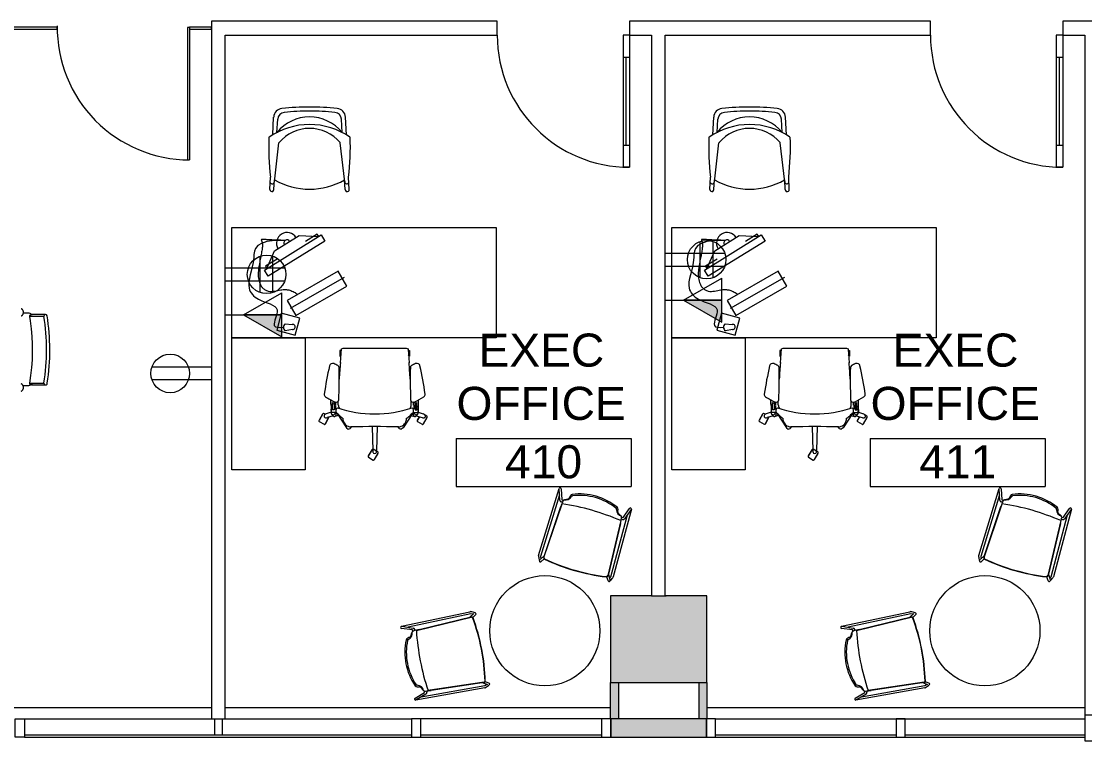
# Model space of a CAD drawing. Header units: inches. Extents: x 1 to 4333, y -575 to 1753.
# Drawn here: x 2290.9 to 2580.5, y 110.3 to 306.1 of the extents above; entities that cross this region are included whole.
import ezdxf

# ---------------------------------------------------------------- set-up
doc = ezdxf.new("R2010")
doc.units = ezdxf.units.IN
doc.header["$MEASUREMENT"] = 0
for name, color, linetype, lineweight in [('820 1st St NE_04_Clean_dwg', 8, 'Continuous', 9), ('A-ANNO-NOTE', 131, 'Continuous', 20), ('A-AREA-IDEN', 2, 'Continuous', 20), ('A-DETL-GENF', 92, 'Continuous', 9), ('A-DOOR', 31, 'Continuous', 13), ('A-DOOR-GLAZ', 31, 'Continuous', 9), ('A-GLAZ-CURT', 52, 'Continuous', 9), ('I-FURN', 30, 'Continuous', 9), ('I-WALL', 2, 'Continuous', 13), ('IRF-COLUMN', 250, 'Continuous', 9), ('IRF-COLUMN-HATCH', 250, 'Continuous', 9), ('IRF-WALL-FULL-HT', 250, 'Continuous', 9), ('IRF-WALL-FULL-HT-HATCH', 250, 'Continuous', 9), ('IRF-WINDOW', 250, 'Continuous', 9)]:
    doc.layers.add(name, color=color, linetype=linetype, lineweight=lineweight)
doc.styles.add('Arial', font='arial.ttf', dxfattribs={"height": 9})

# ---------------------------------------------------------------- blocks, each defined once
blk = doc.blocks.new('Conf Table - Rect - Seats 16 - 18 x 4-6 - 3D - Typical-1555111-New Construction - Tel_Data_Elec Plan')
at = {"layer": 'I-FURN'}
for p, q in [((-123.33, 7.65), (-127.19, 7.65)), ((-121.49, 8.32), (-122.86, 8.32)), ((-127.18, -10.52), (-123.32, -10.52)), ((-122.86, -11.42), (-121.6, -11.42))]:
    blk.add_line(p, q, dxfattribs=at)
at = {"layer": 'I-FURN', "flags": 128}
for points in [[(-121, 9.82), (-121.04, 9.8), (-121.08, 9.78), (-121.12, 9.75), (-121.15, 9.73), (-121.19, 9.71), (-121.22, 9.68), (-121.26, 9.65), (-121.29, 9.62), (-121.32, 9.59), (-121.35, 9.56), (-121.38, 9.53), (-121.4, 9.49), (-121.43, 9.46), (-121.45, 9.42), (-121.48, 9.39), (-121.5, 9.35), (-121.52, 9.31), (-121.54, 9.27), (-121.55, 9.23), (-121.57, 9.19), (-121.58, 9.15), (-121.59, 9.11), (-121.6, 9.06), (-121.61, 9.02), (-121.62, 8.98), (-121.62, 8.93), (-121.62, 8.89), (-121.63, 8.85), (-121.63, 8.8), (-121.62, 8.76), (-121.62, 8.72), (-121.61, 8.68), (-121.61, 8.63), (-121.6, 8.59), (-121.59, 8.55), (-121.57, 8.51), (-121.56, 8.47), (-121.54, 8.43), (-121.53, 8.39), (-121.51, 8.35), (-121.49, 8.31), (-121.47, 8.27), (-121.44, 8.23), (-121.42, 8.2), (-121.39, 8.16), (-121.36, 8.13), (-121.34, 8.1), (-121.31, 8.07), (-121.27, 8.04), (-121.24, 8.01), (-121.21, 7.98), (-121.17, 7.96), (-121.14, 7.93), (-121.1, 7.91), (-121.06, 7.89), (-121.02, 7.87), (-120.99, 7.85)], [(-123.84, 8.16), (-123.87, 8.16), (-123.96, 8.16), (-124.11, 8.16), (-124.32, 8.16), (-124.59, 8.16), (-124.93, 8.16), (-125.32, 8.16), (-125.76, 8.16), (-126.27, 8.16), (-126.83, 8.16), (-127.45, 8.16), (-127.65, 8.16)], [(-123.33, 7.65), (-123.65, 5.55), (-123.89, 3.44), (-124.04, 1.32), (-124.1, -0.8), (-124.08, -2.92), (-123.98, -5.05), (-123.79, -7.16), (-123.52, -9.27), (-123.31, -10.52)], [(-124.04, 8.16), (-123.91, 8.16), (-123.85, 8.16), (-123.84, 8.16)], [(-123.84, 8.16), (-123.82, 8.16), (-123.8, 8.16), (-123.78, 8.15), (-123.76, 8.15), (-123.74, 8.15), (-123.72, 8.14), (-123.7, 8.14), (-123.68, 8.13), (-123.66, 8.12), (-123.64, 8.12), (-123.62, 8.11), (-123.6, 8.1), (-123.59, 8.09), (-123.57, 8.08), (-123.55, 8.07), (-123.54, 8.06), (-123.52, 8.04), (-123.5, 8.03), (-123.49, 8.02), (-123.48, 8), (-123.46, 7.99), (-123.45, 7.97), (-123.44, 7.96), (-123.42, 7.94), (-123.41, 7.92), (-123.4, 7.91), (-123.39, 7.89), (-123.38, 7.87), (-123.37, 7.85), (-123.37, 7.83), (-123.36, 7.81), (-123.35, 7.79), (-123.35, 7.78), (-123.34, 7.76), (-123.34, 7.74), (-123.34, 7.72), (-123.33, 7.7), (-123.33, 7.68), (-123.33, 7.65), (-123.33, 7.65)], [(-127.64, -11.03), (-127, -11.03), (-126.42, -11.03), (-125.9, -11.03), (-125.43, -11.03), (-125.02, -11.03), (-124.67, -11.03), (-124.38, -11.03), (-124.15, -11.03), (-123.98, -11.03), (-123.87, -11.03), (-123.82, -11.03), (-123.82, -11.03)], [(-123.82, -11.03), (-123.85, -11.03), (-123.94, -11.03), (-124.02, -11.03)], [(-123.31, -10.52), (-123.31, -10.54), (-123.32, -10.56), (-123.32, -10.58), (-123.32, -10.6), (-123.32, -10.62), (-123.33, -10.64), (-123.33, -10.66), (-123.34, -10.68), (-123.35, -10.7), (-123.35, -10.72), (-123.36, -10.74), (-123.37, -10.76), (-123.38, -10.77), (-123.39, -10.79), (-123.4, -10.81), (-123.42, -10.82), (-123.43, -10.84), (-123.44, -10.86), (-123.45, -10.87), (-123.47, -10.89), (-123.48, -10.9), (-123.5, -10.91), (-123.51, -10.92), (-123.53, -10.94), (-123.55, -10.95), (-123.57, -10.96), (-123.58, -10.97), (-123.6, -10.98), (-123.62, -10.99), (-123.64, -10.99), (-123.66, -11), (-123.68, -11.01), (-123.7, -11.01), (-123.72, -11.02), (-123.74, -11.02), (-123.76, -11.02), (-123.78, -11.03), (-123.8, -11.03), (-123.82, -11.03), (-123.82, -11.03)], [(-121, -10.63), (-121.04, -10.65), (-121.08, -10.67), (-121.12, -10.69), (-121.15, -10.72), (-121.19, -10.74), (-121.22, -10.77), (-121.26, -10.8), (-121.29, -10.82), (-121.32, -10.86), (-121.35, -10.89), (-121.38, -10.92), (-121.4, -10.95), (-121.43, -10.99), (-121.45, -11.02), (-121.47, -11.06), (-121.5, -11.1), (-121.52, -11.14), (-121.53, -11.18), (-121.55, -11.22), (-121.57, -11.26), (-121.58, -11.3), (-121.59, -11.34), (-121.6, -11.38), (-121.61, -11.43), (-121.61, -11.47), (-121.62, -11.51), (-121.62, -11.55), (-121.62, -11.6), (-121.62, -11.64), (-121.62, -11.68), (-121.62, -11.73), (-121.61, -11.77), (-121.6, -11.81), (-121.6, -11.85), (-121.58, -11.9), (-121.57, -11.94), (-121.56, -11.98), (-121.54, -12.02), (-121.53, -12.06), (-121.51, -12.1), (-121.49, -12.14), (-121.46, -12.17), (-121.44, -12.21), (-121.42, -12.25), (-121.39, -12.28), (-121.36, -12.31), (-121.33, -12.35), (-121.3, -12.38), (-121.27, -12.41), (-121.24, -12.44), (-121.21, -12.46), (-121.17, -12.49), (-121.14, -12.51), (-121.1, -12.54), (-121.06, -12.56), (-121.02, -12.58), (-120.98, -12.6)]]:
    blk.add_lwpolyline(points, dxfattribs=at)
at = {"layer": 'I-FURN'}
for centre, start, end in [((-122.86, 7), 90, 125.7227), ((-122.86, -10.1), 222.1873, 270)]:
    blk.add_arc(centre, 1.32, start, end, dxfattribs=at)
for centre, major_axis, ratio, start_param, end_param in [((-80.14, -1.39), (0, 54.09), 0.899459, 1.402966, 1.74368), ((-80.14, -1.39), (0, 53.09), 0.899459, 1.399774, 1.74371), ((-127.65, 7.65), (0, 0.507), 0.899459, 4.712389, 7.853982), ((-124.04, 7.65), (0, 0.507), 0.99468, 6.021386, 6.283185), ((-127.64, -10.52), (0, 0.507), 0.899459, 1.913366, 4.712389), ((-124.02, -10.52), (0, 0.507), 0.99468, 2.996027, 3.185649)]:
    blk.add_ellipse(centre, major_axis=major_axis, ratio=ratio, start_param=start_param, end_param=end_param, dxfattribs=at)
blk = doc.blocks.new('System Panel - Glazed-2610266-New Construction - Tel_Data_Elec Plan')
at = {"layer": 'A-GLAZ-CURT', "color": 10, "lineweight": 20}
for p, q in [((3, 0.25), (-3, 0.25)), ((-3, 0.25), (-3, -0.25)), ((3, -0.25), (3, 0.25)), ((-3, -0.25), (3, -0.25))]:
    blk.add_line(p, q, dxfattribs=at)
blk = doc.blocks.new('Office Desk Groups - Office Desk 2-2629099-New Construction - Tel_Data_Elec Plan')
at = {"layer": 'I-FURN'}
for p, q in [((-24.82, 55.25), (-24.57, 60.03)), ((-23.66, 55.89), (-23.47, 59.45)), ((-5.94, 55.89), (-6.12, 59.45)), ((-4.78, 55.25), (-5.03, 60.03)), ((-24.38, 42.4), (-23.13, 53.04)), ((-5.21, 42.4), (-6.46, 53.04)), ((-25.62, 40.36), (-25.44, 43.67)), ((-3.98, 40.36), (-4.15, 43.67)), ((-24.49, 40.3), (-24.35, 43)), ((-5.1, 40.3), (-5.24, 43)), ((-36, 0), (-36, 30)), ((-36, 30), (36, 30)), ((36, 30), (36, 0)), ((-27.08, 18.43), (-11.65, 27.96)), ((-10.6, 26.26), (-26.03, 16.73)), ((-24.3, 23.68), (-17.59, 27.82)), ((-17.59, 27.82), (-12.31, 27.55)), ((-12.69, 28.17), (-15.87, 26.21)), ((-12.31, 27.55), (-12.69, 28.17)), ((-11.65, 27.96), (-10.6, 26.26)), ((-26.42, 18.84), (-24.3, 23.68)), ((-23.63, 21.42), (-26.8, 19.46)), ((-26.03, 16.73), (-27.08, 18.43)), ((-26.8, 19.46), (-26.42, 18.84)), ((-7, 18.11), (-20.86, 10.1)), ((-4.67, 14.07), (-7, 18.11)), ((-5.33, 16.35), (-20.07, 7.94)), ((-18.53, 6.07), (-4.67, 14.07)), ((-20.86, 10.1), (-18.53, 6.07)), ((-22.48, 6.72), (-23.75, 2.08)), ((-17.45, 5.34), (-22.48, 6.72)), ((-21.46, 3.8), (-19.5, 3.62)), ((-18.72, 0.7), (-17.45, 5.34)), ((-36, -36), (-36, 0)), ((-36, 0), (-16, 0)), ((36, 0), (-36, 0)), ((-23.75, 2.08), (-18.72, 0.7)), ((-19.46, 2.22), (-21.4, 1.92)), ((-16, 0), (-16, -36)), ((-6.13, -3), (-5.67, -2.87)), ((-5.67, -2.87), (11.55, -2.87)), ((11.55, -2.87), (12.01, -3)), ((-6.56, -3.46), (-6.56, -5.03)), ((-6.41, -3.46), (-6.56, -3.46)), ((-6.56, -5.03), (-6.41, -5.03)), ((-6.41, -5.03), (-6.41, -3.46)), ((-6.4, -6.79), (-6.13, -3)), ((12.01, -3), (12.28, -6.79)), ((12.28, -5.03), (12.28, -3.46)), ((12.28, -3.46), (12.44, -3.46)), ((12.44, -5.03), (12.28, -5.03)), ((12.44, -3.46), (12.44, -5.03)), ((-9.01, -18.07), (-8.99, -16.92)), ((-6.98, -18.3), (-6.99, -17.3)), ((12.86, -18.3), (12.87, -17.3)), ((14.88, -18.07), (14.87, -16.92)), ((-8.91, -18.55), (-8.94, -20.36)), ((-8.87, -19.4), (-8.53, -19.4)), ((-8.86, -20.33), (-8.87, -19.4)), ((-8.57, -18.91), (-8.56, -17.65)), ((-8.53, -19.67), (-8.53, -17.7)), ((-8.07, -19.67), (-8.53, -19.67)), ((-8.07, -17.73), (-8.07, -19.67)), ((-8.07, -19.39), (-7.53, -19.39)), ((-8.04, -18.93), (-8.06, -17.7)), ((-7.74, -18.63), (-7.75, -19.39)), ((-7.63, -18.4), (-7.61, -18.07)), ((-7.61, -18.07), (-7.62, -17.56)), ((13.95, -19.39), (13.41, -19.39)), ((13.49, -18.07), (13.5, -17.56)), ((13.5, -18.4), (13.49, -18.07)), ((13.61, -18.63), (13.62, -19.39)), ((13.91, -18.93), (13.93, -17.7)), ((13.95, -17.73), (13.95, -19.67)), ((13.95, -19.67), (14.4, -19.67)), ((14.4, -19.67), (14.4, -17.7)), ((14.74, -19.4), (14.4, -19.4)), ((14.44, -18.91), (14.44, -17.65)), ((14.73, -20.33), (14.74, -19.4)), ((14.78, -18.55), (14.81, -20.36)), ((-11.16, -20.71), (-12.22, -22.54)), ((-11.24, -20.77), (-12.2, -22.44)), ((-12.2, -22.44), (-12.17, -22.46)), ((-12.14, -22.82), (-10.85, -23.56)), ((-11.2, -20.79), (-11.24, -20.77)), ((-10.51, -20.85), (-10.88, -20.63)), ((-10.58, -23.49), (-9.52, -21.65)), ((-10.5, -23.43), (-9.53, -21.75)), ((-8.94, -20.28), (-10.29, -20.75)), ((-8.31, -21.25), (-9.97, -21.75)), ((-9.53, -21.75), (-9.57, -21.73)), ((-7.56, -20.33), (-8.86, -20.33)), ((-8.16, -21.4), (-8.77, -20.78)), ((-6.97, -21.15), (-7.88, -21.44)), ((-7.34, -20.57), (-7.32, -20.61)), ((-7.32, -20.61), (-4.77, -24.49)), ((13.2, -20.61), (10.65, -24.49)), ((12.84, -21.15), (13.75, -21.44)), ((13.22, -20.57), (13.2, -20.61)), ((13.44, -20.33), (14.73, -20.33)), ((14.03, -21.4), (14.64, -20.78)), ((14.19, -21.25), (15.84, -21.75)), ((15.11, -21.53), (14.53, -22.54)), ((15.08, -21.51), (14.54, -22.44)), ((14.54, -22.44), (14.58, -22.46)), ((14.6, -22.82), (15.89, -23.56)), ((14.81, -20.28), (16.17, -20.75)), ((16.16, -23.49), (17.22, -21.65)), ((16.25, -23.43), (17.21, -21.75)), ((17.15, -21.38), (16.69, -21.11)), ((17.21, -21.75), (17.18, -21.73)), ((-10.53, -23.41), (-10.5, -23.43)), ((-4.77, -24.49), (-4.26, -24.91)), ((2.28, -24.2), (2.42, -30.74)), ((3.6, -24.2), (3.46, -30.74)), ((10.65, -24.49), (10.13, -24.91)), ((16.21, -23.41), (16.25, -23.43)), ((2.22, -30.42), (1.16, -32.26)), ((2.13, -30.49), (1.17, -32.16)), ((2.17, -30.51), (2.13, -30.49)), ((3.45, -30.9), (2.49, -30.35)), ((2.79, -33.2), (3.85, -31.37)), ((2.87, -33.14), (3.84, -31.47)), ((3.78, -31.09), (3.45, -30.9)), ((3.84, -31.47), (3.8, -31.45)), ((1.17, -32.16), (1.2, -32.18)), ((1.23, -32.53), (2.52, -33.28)), ((2.84, -33.12), (2.87, -33.14)), ((-16, -36), (-36, -36))]:
    blk.add_line(p, q, dxfattribs=at)
for centre, radius, start, end in [((-22.07, 59.91), 2.5, 95.7855, 177.0222), ((-21.47, 59.35), 2, 95.7809, 177.0222), ((-14.7, -12.82), 75.59, 90.0715, 95.7855), ((-14.7, -7.53), 69.22, 90.0781, 95.7809), ((-14.89, -12.82), 75.59, 84.2145, 89.9285), ((-14.89, -7.53), 69.22, 84.2191, 89.9219), ((-8.12, 59.35), 2, 2.9778, 84.2191), ((-7.52, 59.91), 2.5, 2.9778, 84.2145), ((-14.59, 38.03), 20.02, 90.5794, 124.033), ((-14.66, 48.43), 11.69, 90.6619, 140.3256), ((-14.93, 48.43), 11.69, 39.6744, 89.3381), ((-15, 38.03), 20.02, 55.967, 89.4206), ((-14.78, 46.09), 10.88, 90.062, 139.8613), ((-14.81, 46.09), 10.88, 40.1387, 89.938), ((46.18, 51.82), 72.08, 177.8327, 186.4897), ((-25.73, 54.52), 0.125, 124.033, 169.3136), ((-23.01, 53.03), 0.125, 139.8613, 173.5991), ((-6.58, 53.03), 0.125, 6.4009, 40.1387), ((-75.77, 51.82), 72.08, 353.5103, 2.1673), ((-3.86, 54.52), 0.125, 10.6864, 55.967), ((-24.95, 42.45), 0.572, 198.7236, 4.1159), ((-14.8, 59.54), 19.11, 240.1223, 299.8777), ((-4.65, 42.44), 0.567, 175.1159, 345.0567), ((-25.05, 40.33), 0.563, 177.0222, 357.0222), ((-4.54, 40.33), 0.562, 182.9778, 2.9778), ((-20.94, 25.75), 2.88, 31.6963, 211.6963), ((-20.94, 25.75), 0.885, 31.6963, 211.6963), ((-20.73, 2.88), 1.17, 128.486, 235.1753), ((-19.4, 2.93), 0.703, 265.6338, 98.0275), ((-5.85, -3.28), 0.589, 197.5488, 234.8938), ((-5.85, -5.21), 0.589, 134.4881, 162.4512), ((11.72, -3.28), 0.589, 305.1062, 342.4512), ((11.72, -5.21), 0.589, 17.5488, 45.5119), ((163.02, -43.86), 176.17, 168.1379, 170.6784), ((-8.54, -7.83), 0.859, 67.1573, 167.8576), ((-12.14, -16.39), 10.15, 60.0767, 67.2087), ((-7.38, -8.13), 0.615, 1.1809, 60.0767), ((-162.31, -11.32), 155.58, 357.9527, 1.1809), ((258.68, -28.75), 265.99, 175.2633, 176.2298), ((-252.8, -28.75), 265.99, 3.7702, 4.7367), ((168.19, -11.32), 155.58, 178.8191, 182.0473), ((13.26, -8.13), 0.615, 119.9233, 178.8191), ((18.01, -16.39), 10.15, 112.7913, 119.9233), ((14.42, -7.83), 0.859, 11.5789, 112.8427), ((-157.15, -43.86), 176.17, 9.3216, 11.8593), ((-10.08, -15.44), 0.749, 170.9769, 238.4268), ((4.23, 7.95), 28.17, 238.5433, 244.6019), ((-7.54, -16.85), 0.711, 244.5158, 357.9527), ((13.42, -16.85), 0.711, 182.0473, 295.4842), ((1.64, 7.95), 28.17, 295.3981, 301.4503), ((15.95, -15.44), 0.749, 301.3338, 9.0231), ((-8.12, -18.14), 0.887, 175.1633, 239.8143), ((-8.27, -17.21), 0.533, 236.2491, 293.0328), ((-8.27, -17.27), 0.5, 238.5326, 292.9427), ((-8.55, -18.11), 0.971, 302.0505, 342.3775), ((-6.62, -19.89), 1.04, 126.1361, 211.8602), ((2.94, 10.67), 31.42, 251.1164, 288.8836), ((-5.15, -18.21), 1.84, 182.7113, 213.401), ((11.03, -18.21), 1.84, 326.599, 357.2887), ((12.49, -19.89), 1.04, 328.1398, 53.8639), ((14.43, -18.11), 0.971, 197.6225, 237.9495), ((14.14, -17.21), 0.533, 246.9672, 303.7509), ((14.14, -17.27), 0.5, 247.0573, 301.4674), ((14, -18.14), 0.887, 300.1857, 4.8367), ((-12.04, -22.64), 0.2, 150, 240.168), ((-10.98, -20.81), 0.2, 60.112, 150), ((-10.43, -21.35), 0.445, 153.9362, 242.1792), ((-10.31, -21.41), 0.583, 123.6493, 153.9089), ((-10.37, -21.23), 0.583, 242.1792, 272.5752), ((-9.79, -22.2), 1.53, 109.2073, 123.5876), ((-10.41, -20.28), 1.53, 272.498, 286.7927), ((-9.69, -21.55), 0.2, 330.1295, 344.8673), ((-8.34, -20.37), 0.593, 179.0883, 275.9781), ((-8.42, -20.31), 0.657, 282.0358, 358.6793), ((-7.98, -21.13), 0.323, 235.5284, 330.3379), ((-8.44, -20.75), 0.922, 323.5318, 350.3393), ((-8.76, -20.66), 1.25, 349.0811, 13.6231), ((-10.83, -25.13), 5.75, 42.5052, 54.6291), ((-2.8, -17.21), 5.54, 226.82, 238.9813), ((-20.88, -22.9), 15.26, 1.4313, 3.5527), ((-3.38, -22.1), 2.29, 190.6082, 225.4023), ((9.26, -22.1), 2.29, 314.5977, 349.3918), ((26.76, -22.9), 15.26, 176.4473, 178.5687), ((8.67, -17.21), 5.54, 301.0187, 313.18), ((16.71, -25.13), 5.75, 125.3709, 137.4948), ((14.63, -20.66), 1.25, 166.3769, 190.9189), ((14.31, -20.75), 0.922, 189.6607, 216.4682), ((13.85, -21.13), 0.323, 209.6621, 304.4716), ((14.29, -20.31), 0.657, 181.3207, 257.9642), ((14.22, -20.37), 0.593, 264.0219, 0.9117), ((14.7, -22.64), 0.2, 150, 240.1121), ((16.29, -20.28), 1.53, 253.2073, 267.502), ((15.66, -22.2), 1.53, 56.4886, 70.7927), ((16.25, -21.23), 0.583, 267.4248, 297.8208), ((16.19, -21.41), 0.583, 26.0911, 56.5503), ((16.31, -21.35), 0.445, 297.8208, 26.0638), ((17.05, -21.55), 0.2, 329.7906, 60), ((-10.75, -23.39), 0.2, 240, 330), ((-3.26, -21.43), 2.87, 232.9914, 264.295), ((-4.41, -23.8), 1.12, 277.9248, 334.3781), ((2.94, -269.32), 245.12, 88.4848, 91.5152), ((10.28, -23.8), 1.12, 205.6219, 262.0752), ((9.13, -21.43), 2.87, 275.705, 307.0086), ((15.99, -23.39), 0.2, 240, 330), ((2.39, -30.52), 0.2, 84.765, 150.1534), ((2.39, -30.52), 0.2, 60.1393, 84.765), ((3.94, -30.71), 1.53, 181.2073, 195.5495), ((3.03, -30.97), 0.583, 195.5495, 225.746), ((2.94, -31.06), 0.445, 225.7229, 314.2771), ((2.84, -30.97), 0.583, 314.254, 344.4505), ((1.93, -30.71), 1.53, 344.4505, 358.7927), ((3.68, -31.27), 0.2, 330, 60.1357), ((1.33, -32.36), 0.2, 150, 240), ((2.62, -33.1), 0.2, 239.8643, 330)]:
    blk.add_arc(centre, radius, start, end, dxfattribs=at)
for points, knots in [([(-21.43, 26.49), (-30.11, 26.7), (-29.36, 19.53), (-32.64, 14.29), (-28.66, 9.55), (-21.77, 8.98), (-25.67, 2.68), (-23.02, 2.75), (-21.9, 2.85)], [0, 0, 0, 0, 4.203758, 11.310205, 15.301003, 21.109862, 25.639067, 29.008441, 29.008441, 29.008441, 29.008441]), ([(-21.43, 26.49), (-21.7, 26.49), (-22.24, 26.5), (-23.05, 26.52), (-23.85, 26.55), (-24.52, 26.57), (-25.06, 26.6), (-25.47, 26.62), (-25.87, 26.65), (-26.2, 26.67), (-26.47, 26.68), (-26.67, 26.7), (-26.88, 26.71), (-27.08, 26.73), (-27.25, 26.74), (-27.38, 26.74), (-27.48, 26.74), (-27.58, 26.74), (-27.67, 26.74), (-27.74, 26.74), (-27.79, 26.74), (-27.83, 26.73), (-27.86, 26.71), (-27.87, 26.7), (-27.89, 26.69), (-27.91, 26.66), (-27.92, 26.63), (-27.93, 26.61), (-27.93, 26.6), (-27.93, 26.57), (-27.92, 26.54), (-27.91, 26.5), (-27.88, 26.44), (-27.86, 26.37), (-27.83, 26.29), (-27.8, 26.21), (-27.77, 26.13), (-27.75, 26.05), (-27.72, 25.97), (-27.7, 25.86), (-27.66, 25.66), (-27.63, 25.38), (-27.63, 25.03), (-27.65, 24.69), (-27.68, 24.35), (-27.74, 23.9), (-27.84, 23.33), (-27.96, 22.66), (-28.09, 21.99), (-28.23, 21.28), (-28.38, 20.54), (-28.52, 19.76), (-28.64, 18.98), (-28.73, 18.19), (-28.78, 17.4), (-28.75, 16.34), (-28.56, 15.26), (-28.12, 14.24), (-27.6, 13.53), (-27.02, 13.07), (-26.5, 12.81), (-25.94, 12.64), (-25.21, 12.58), (-24.04, 12.7), (-22.99, 12.95), (-22, 13.09), (-21.48, 13.12), (-21.07, 13.1), (-20.66, 13.04), (-20.16, 12.92), (-19.58, 12.7), (-18.84, 12.33), (-18.31, 12.01), (-17.96, 11.78)], [0, 0, 0, 0, 0.067284, 0.134569, 0.201853, 0.269138, 0.30278, 0.336422, 0.370065, 0.403707, 0.420528, 0.437349, 0.45417, 0.470991, 0.487812, 0.496223, 0.504633, 0.513044, 0.521455, 0.52566, 0.529865, 0.53407, 0.536173, 0.537224, 0.538276, 0.541842, 0.545408, 0.546299, 0.547191, 0.548974, 0.55254, 0.556106, 0.559673, 0.566805, 0.573937, 0.581069, 0.588202, 0.595334, 0.602466, 0.609598, 0.623863, 0.652392, 0.680921, 0.70945, 0.737979, 0.766508, 0.823567, 0.880625, 0.937683, 0.994741, 1.060748, 1.126755, 1.192761, 1.258768, 1.324774, 1.390781, 1.522794, 1.595685, 1.668576, 1.741467, 1.777913, 1.814358, 1.887249, 1.96014, 2.105922, 2.157559, 2.209196, 2.235015, 2.260833, 2.312471, 2.364108, 2.415745, 2.519019, 2.519019, 2.519019, 2.519019])]:
    blk.add_open_spline(points, degree=3, knots=knots, dxfattribs=at)
blk = doc.blocks.new('Table - Circle - Adjustable Size - Table - Circle - Adjustable Size-2629638-New Construction - Tel_Data_Elec Plan')
at = {"layer": 'I-FURN'}
blk.add_circle((0, 0), 15, dxfattribs=at)
blk = doc.blocks.new('Seating - Guest - Steelcase Coalesse - Montara650 - Wood Shell - Upholstered Seat-2629639-New Construction - Tel_Data_Elec Plan')
at = {"layer": 'I-FURN'}
for p, q in [((-9.5, 0.24), (-8.86, -0.73)), ((8.86, -0.73), (9.5, 0.24)), ((-10.22, -20.26), (-10.57, -1.21)), ((-9.72, -0.53), (-9.96, -1.06)), ((-9.96, -1.06), (-9.64, -18.56)), ((-9.09, -1.5), (-9.88, -0.3)), ((-8.44, -15.69), (-9.1, -1.15)), ((-8.32, -16.51), (-9.02, -1.14)), ((9.03, -1.1), (8.32, -16.52)), ((9.11, -1.1), (8.44, -15.69)), ((9.9, -0.26), (9.09, -1.5)), ((9.64, -18.62), (9.96, -1.06)), ((9.96, -1.06), (9.72, -0.53)), ((10.57, -1.21), (10.22, -20.26)), ((-10.22, -20.17), (-9.16, -17.23)), ((-8.69, -16.9), (-8.36, -16.9)), ((8.36, -16.9), (8.69, -16.9)), ((9.16, -17.23), (10.22, -20.2)), ((-8.69, -17.51), (-9.67, -20.35)), ((-8.28, -17.45), (-8.69, -17.51)), ((-7.08, -18.26), (-7.89, -17.81)), ((7.89, -17.81), (7.08, -18.26)), ((8.69, -17.51), (8.28, -17.45)), ((9.67, -20.35), (8.69, -17.51))]:
    blk.add_line(p, q, dxfattribs=at)
for centre, radius, start, end in [((0.44, -5.56), 11.88, 151.2585, 157.3475), ((-9.71, 0.01), 0.31, 47.334, 151.2585), ((0, -54), 54.01, 80.6414, 99.3103), ((9.71, 0.01), 0.31, 28.7415, 132.666), ((-0.44, -5.56), 11.88, 22.6525, 28.7415), ((-10, -1.2), 0.566, 157.3475, 181.0533), ((-8.67, -1.13), 0.435, 99.3103, 182.6232), ((-8.67, -1.13), 0.355, 99.3103, 182.6232), ((0, -54), 53.93, 80.6414, 99.3103), ((8.72, -1.09), 0.308, 357.3768, 80.6414), ((8.72, -1.09), 0.388, 357.3768, 80.6414), ((10, -1.2), 0.566, 358.9467, 22.6525), ((-8.69, -17.4), 0.5, 90, 161), ((22.6, -14.27), 31.07, 182.6232, 185.3735), ((-7.12, -17.07), 1.21, 185.3735, 205.406), ((0.05, 47.84), 64.88, 262.5916, 277.326), ((7.12, -17.07), 1.21, 334.594, 354.6265), ((-22.6, -14.27), 31.07, 354.6265, 357.3768), ((8.69, -17.4), 0.5, 19, 90), ((-9.94, -20.26), 0.282, 181.0533, 341), ((-7.99, -17.48), 0.255, 205.406, 231.419), ((-8.2, -19.58), 1.9, 14.0956, 88.4066), ((-10.61, -22.71), 5.6, 61, 63.9865), ((-7.29, -18.64), 0.435, 6.8593, 61), ((-1.87, -17.99), 5.03, 186.8593, 194.0956), ((-5.95, -19.02), 0.817, 194.0956, 238.8065), ((0, -4.82), 16.2, 246.8319, 293.1698), ((-5.95, -19.02), 0.417, 194.0956, 235.5631), ((0, -4.82), 15.8, 246.9501, 293.0512), ((5.95, -19.02), 0.417, 304.4728, 345.9044), ((8.2, -19.58), 1.9, 91.5934, 165.9044), ((5.95, -19.02), 0.817, 301.2196, 345.9044), ((1.87, -17.99), 5.03, 345.9044, 353.1407), ((7.29, -18.64), 0.435, 119, 173.1407), ((10.61, -22.71), 5.6, 116.0135, 119), ((7.99, -17.48), 0.255, 308.581, 334.594), ((9.94, -20.26), 0.282, 199, 358.9467)]:
    blk.add_arc(centre, radius, start, end, dxfattribs=at)
blk = doc.blocks.new('storefront - glass swinging - SNGL - GLASS - OFFICE DOORS-2610267-New Construction - Tel_Data_Elec Plan')
at = {"layer": 'A-DETL-GENF'}
for p, q in [((18, 0.16), (17.5, 0.16)), ((17.5, 0.16), (17.5, -35.84)), ((18, 0.16), (18, -35.84))]:
    blk.add_line(p, q, dxfattribs=at)
blk.add_arc((18, 0.16), 36, 179.2042, 270, dxfattribs=at)
blk = doc.blocks.new('System Panel - Glazed-2654554-New Construction - Tel_Data_Elec Plan')
at = {"layer": 'A-GLAZ-CURT', "color": 10, "lineweight": 20}
for p, q in [((151.49, 0.25), (-151.49, 0.25)), ((-151.49, 0.25), (-151.49, -0.25)), ((151.49, -0.25), (151.49, 0.25)), ((-151.49, -0.25), (151.49, -0.25))]:
    blk.add_line(p, q, dxfattribs=at)
blk = doc.blocks.new('Single-Flush - With Full Vision Kit - 36_ x 96_-2701744-New Construction - Tel_Data_Elec Plan')
at = {"layer": 'A-DOOR', "color": 10, "lineweight": 20}
for p, q in [((16.25, -1.875), (16.25, -7.875)), ((18, -1.875), (16.25, -1.875)), ((18, -1.875), (18, -7.875)), ((16.25, -7.875), (18, -7.875)), ((16.25, -31.875), (16.25, -37.875)), ((16.25, -31.875), (18, -31.875)), ((18, -31.875), (18, -37.875)), ((18, -37.875), (16.25, -37.875))]:
    blk.add_line(p, q, dxfattribs=at)
at = {"layer": 'A-DOOR', "lineweight": 9}
for p, q in [((16.25, -7.875), (16.25, -31.875)), ((18, -7.875), (18, -31.875))]:
    blk.add_line(p, q, dxfattribs=at)
blk.add_arc((18, -1.875), 36, 180, 270, dxfattribs=at)
at = {"layer": 'A-DOOR-GLAZ', "color": 10, "lineweight": 20}
blk.add_line((17.125, -31.875), (17.125, -7.875), dxfattribs=at)
blk = doc.blocks.new('820 1st St NE_04_Clean_dwg-2391440-New Construction - Tel_Data_Elec Plan')
at = {"layer": 'IRF-COLUMN-HATCH'}
blk.add_hatch(color=256, dxfattribs=at).paths.add_polyline_path([(363.85, 126.07), (377.38, 126.07), (377.38, 149.72), (351.16, 149.72), (351.16, 126.07), (353.41, 126.07)], flags=0)
at = {"layer": 'IRF-WALL-FULL-HT-HATCH'}
h = blk.add_hatch(color=256, dxfattribs=at)
h.paths.add_polyline_path([(377.23, 116.26), (377.38, 116.26), (377.38, 126.07), (375.13, 126.07), (375.13, 116.26)], flags=0)
h.paths.add_polyline_path([(351.23, 116.26), (353.41, 116.26), (353.41, 126.07), (351.16, 126.07), (351.16, 116.26)], flags=0)
blk.add_hatch(color=256, dxfattribs=at).paths.add_polyline_path([(377.23, 111.26), (377.23, 116.26), (351.23, 116.26), (351.23, 111.26), (375.13, 111.26)], flags=0)
at = {"layer": 'IRF-COLUMN'}
blk.add_line((377.38, 149.72), (366.05, 149.72), dxfattribs=at)
at = {"layer": 'IRF-COLUMN', "flags": 128}
blk.add_lwpolyline([(362.3, 149.72), (351.16, 149.72), (351.16, 126.07), (377.38, 126.07), (377.38, 149.72)], dxfattribs=at)
at = {"layer": 'IRF-WALL-FULL-HT'}
for p, q in [((366.05, 149.72), (366.27, 149.72)), ((353.41, 116.26), (353.41, 126.07)), ((375.13, 126.07), (375.13, 116.26))]:
    blk.add_line(p, q, dxfattribs=at)
at = {"layer": 'IRF-WALL-FULL-HT', "flags": 128}
for points in [[(377.38, 126.07), (377.38, 116.26), (351.16, 116.26), (351.16, 126.07)], [(245.37, 116.26), (245.37, 111.76), (243.37, 111.76), (243.37, 116.26)], [(351.23, 116.26), (351.23, 111.26), (377.23, 111.26), (377.23, 116.26)]]:
    blk.add_lwpolyline(points, dxfattribs=at)
at = {"layer": 'IRF-WINDOW'}
for p, q in [((137.38, 119.26), (242.49, 119.26)), ((246.24, 119.26), (351.16, 119.26)), ((377.38, 119.26), (480.23, 119.26)), ((246.24, 116.26), (296.98, 116.26)), ((296.98, 111.76), (191.57, 111.76)), ((191.57, 111.26), (296.98, 111.26)), ((348.73, 111.76), (299.48, 111.76)), ((428.87, 111.76), (379.73, 111.76)), ((379.73, 111.26), (480.23, 111.26)), ((480.23, 111.76), (431.37, 111.76))]:
    blk.add_line(p, q, dxfattribs=at)
at = {"layer": 'IRF-WINDOW', "flags": 128}
for points in [[(191.57, 116.26), (191.57, 111.26), (189.07, 111.26), (189.07, 116.26), (191.57, 116.26), (242.49, 116.26)], [(348.73, 111.26), (351.23, 111.26), (351.23, 116.26), (348.73, 116.26), (299.48, 116.26), (296.98, 116.26), (296.98, 111.26), (299.48, 111.26), (299.48, 116.26)], [(299.48, 111.26), (348.73, 111.26), (348.73, 116.26)], [(379.73, 116.26), (377.23, 116.26), (377.23, 111.26), (379.73, 111.26), (379.73, 116.26), (480.23, 116.26)], [(480.23, 117.26), (480.23, 110.26), (492.23, 110.26), (492.23, 117.26)]]:
    blk.add_lwpolyline(points, dxfattribs=at)
blk.add_lwpolyline([(431.37, 116.26), (428.87, 116.26), (428.87, 111.26), (431.37, 111.26)], close=True, dxfattribs=at)
blk = doc.blocks.new('FORM Room Tag - Name _ Number-2260771-New Construction - Tel_Data_Elec Plan')
at = {"layer": 'A-AREA-IDEN'}
for p, q in [((-0.2444, -0.0231), (-0.2444, -0.1589)), ((-0.2444, -0.0231), (0.2515, -0.0231)), ((0.2515, -0.0231), (0.2515, -0.1589)), ((-0.2444, -0.1589), (0.2515, -0.1589))]:
    blk.add_line(p, q, dxfattribs=at)

msp = doc.modelspace()

# ---------------------------------------------------------------- hatches: boundary and pattern name
at = {"layer": 'A-ANNO-NOTE', "lineweight": 9}
for points in [[(2481.67, 224.19), (2481.67, 230.19), (2471.21, 230.19)], [(2361.86, 220.19), (2361.86, 226.19), (2351.41, 226.19)]]:
    msp.add_hatch(color=256, dxfattribs=at).paths.add_polyline_path(points, flags=0)

# ---------------------------------------------------------------- linework, layer by layer
at = {"layer": 'A-ANNO-NOTE'}
for p, q in [((2475.8, 236.24), (2475.8, 246.15)), ((2479.28, 236.24), (2479.28, 246.15)), ((2355.99, 232.24), (2355.99, 242.15)), ((2359.48, 232.24), (2359.48, 242.15)), ((2466.29, 242.94), (2482.49, 242.94)), ((2346.49, 238.94), (2362.69, 238.94)), ((2466.29, 239.45), (2482.49, 239.45)), ((2346.49, 235.45), (2362.69, 235.45)), ((2471.21, 230.19), (2481.67, 236.19)), ((2481.67, 224.19), (2481.67, 236.19)), ((2351.41, 226.19), (2361.86, 232.19)), ((2361.86, 220.19), (2361.86, 232.19)), ((2466.29, 230.19), (2481.67, 230.19)), ((2481.67, 230.19), (2471.21, 230.19)), ((2471.21, 230.19), (2481.67, 224.19)), ((2471.21, 230.19), (2481.67, 224.19)), ((2481.67, 224.19), (2481.67, 230.19)), ((2346.49, 226.19), (2361.86, 226.19)), ((2361.86, 226.19), (2351.41, 226.19)), ((2351.41, 226.19), (2361.86, 220.19)), ((2351.41, 226.19), (2361.86, 220.19)), ((2361.86, 220.19), (2361.86, 226.19)), ((2342.74, 211.96), (2326.54, 211.96)), ((2342.74, 208.48), (2326.54, 208.48))]:
    msp.add_line(p, q, dxfattribs=at)
for centre in [(2477.54, 241.19), (2357.73, 237.19), (2331.49, 210.22)]:
    msp.add_circle(centre, 5.25, dxfattribs=at)
at = {"layer": 'I-WALL', "color": 10, "lineweight": 20}
for p, q in [((2342.74, 306.07), (2342.74, 116.26)), ((2420.54, 306.07), (2342.74, 306.07)), ((2420.54, 302.32), (2420.54, 306.07)), ((2538.48, 306.07), (2456.54, 306.07)), ((2456.54, 306.07), (2456.54, 302.32)), ((2538.48, 302.32), (2538.48, 306.07)), ((2584.23, 306.07), (2574.48, 306.07)), ((2574.48, 306.07), (2574.48, 302.32)), ((2346.49, 116.26), (2346.49, 302.32)), ((2346.49, 302.32), (2420.54, 302.32)), ((2456.54, 302.32), (2462.54, 302.32)), ((2462.54, 302.32), (2462.54, 149.72)), ((2466.29, 149.72), (2466.29, 302.32)), ((2466.29, 302.32), (2538.48, 302.32)), ((2574.48, 302.32), (2580.48, 302.32)), ((2580.48, 302.32), (2580.48, 117.26)), ((2462.54, 149.72), (2466.29, 149.72)), ((2342.74, 116.26), (2346.49, 116.26)), ((2580.48, 117.26), (2584.23, 117.26))]:
    msp.add_line(p, q, dxfattribs=at)

# ---------------------------------------------------------------- block references
at = {"layer": '820 1st St NE_04_Clean_dwg', "color": 250}
msp.add_blockref('820 1st St NE_04_Clean_dwg-2391440-New Construction - Tel_Data_Elec Plan', (2100.25, 0), dxfattribs=at)
at = {"layer": 'A-AREA-IDEN', "xscale": 95.99999999999994, "yscale": 95.99999999999994, "zscale": 95.99999999999994}
for p in [(2432.81, 194.72), (2545.54, 194.72)]:
    msp.add_blockref('FORM Room Tag - Name _ Number-2260771-New Construction - Tel_Data_Elec Plan', p, dxfattribs=at)
at = {"layer": 'A-DOOR'}
for name, p in [('storefront - glass swinging - SNGL - GLASS - OFFICE DOORS-2610267-New Construction - Tel_Data_Elec Plan', (2318.74, 304.19)), ('Single-Flush - With Full Vision Kit - 36_ x 96_-2701744-New Construction - Tel_Data_Elec Plan', (2438.54, 304.19)), ('Single-Flush - With Full Vision Kit - 36_ x 96_-2701744-New Construction - Tel_Data_Elec Plan', (2556.48, 304.19))]:
    msp.add_blockref(name, p, dxfattribs=at)
at = {"layer": 'A-GLAZ-CURT', "rotation": 180}
for name, p in [('System Panel - Glazed-2654554-New Construction - Tel_Data_Elec Plan', (2149.24, 304.19)), ('System Panel - Glazed-2610266-New Construction - Tel_Data_Elec Plan', (2339.74, 304.19))]:
    msp.add_blockref(name, p, dxfattribs=at)
at = {"layer": 'I-FURN'}
for p in [(2384.23, 219.94), (2504.03, 219.94)]:
    msp.add_blockref('Office Desk Groups - Office Desk 2-2629099-New Construction - Tel_Data_Elec Plan', p, dxfattribs=at)
for name, p, rotation in [('Conf Table - Rect - Seats 16 - 18 x 4-6 - 3D - Typical-1555111-New Construction - Tel_Data_Elec Plan', (2169.93, 215.24), 180), ('Seating - Guest - Steelcase Coalesse - Montara650 - Wood Shell - Upholstered Seat-2629639-New Construction - Tel_Data_Elec Plan', (2441.63, 156.59), 164.0000000000004), ('Seating - Guest - Steelcase Coalesse - Montara650 - Wood Shell - Upholstered Seat-2629639-New Construction - Tel_Data_Elec Plan', (2561.44, 156.59), 164.0000000000004), ('Table - Circle - Adjustable Size - Table - Circle - Adjustable Size-2629638-New Construction - Tel_Data_Elec Plan', (2433.49, 140.19), 180), ('Table - Circle - Adjustable Size - Table - Circle - Adjustable Size-2629638-New Construction - Tel_Data_Elec Plan', (2553.29, 140.19), 180), ('Seating - Guest - Steelcase Coalesse - Montara650 - Wood Shell - Upholstered Seat-2629639-New Construction - Tel_Data_Elec Plan', (2416.3, 135.23), 281.0000000000005), ('Seating - Guest - Steelcase Coalesse - Montara650 - Wood Shell - Upholstered Seat-2629639-New Construction - Tel_Data_Elec Plan', (2536.1, 135.23), 281.0000000000005)]:
    msp.add_blockref(name, p, dxfattribs=dict(at, rotation=rotation))

# ---------------------------------------------------------------- texts
at = {"layer": 'A-AREA-IDEN', "lineweight": 9, "char_height": 9, "attachment_point": 1, "style": 'Arial'}
for s, insert, width in [('EXEC', (2415.44, 221.07), 41.814), ('EXEC', (2528.18, 221.07), 41.814), ('OFFICE', (2409.44, 206.57), 56.358), ('OFFICE', (2522.18, 206.57), 56.358), ('410', (2422.66, 190.68), 25.452), ('411', (2535.39, 190.68), 25.452)]:
    msp.add_mtext(s, dxfattribs=dict(at, insert=insert, width=width))

doc.saveas('drawing.dxf')
